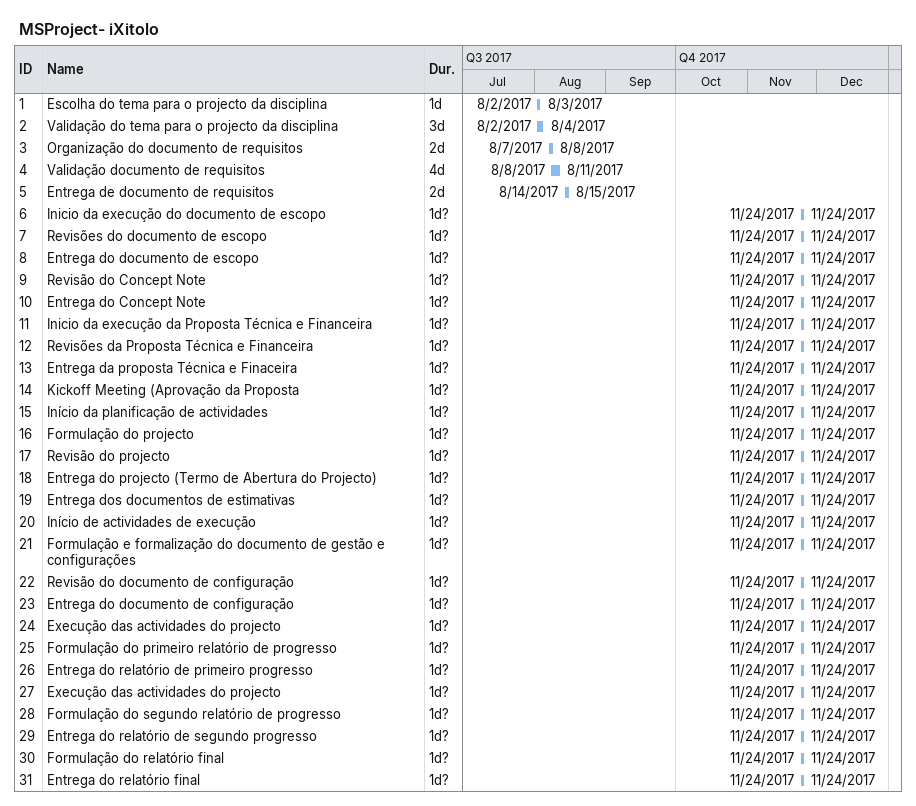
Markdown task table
MSProject- iXitolo

| ID | Task | Duration | Start | Finish |
|---|---|---|---|---|
| 1 | Escolha do tema para o projecto da disciplina | 1d | 2017-08-02 | 2017-08-03 |
| 2 | Validação do tema para o projecto da disciplina | 3d | 2017-08-02 | 2017-08-04 |
| 3 | Organização do documento de requisitos | 2d | 2017-08-07 | 2017-08-08 |
| 4 | Validação documento de requisitos | 4d | 2017-08-08 | 2017-08-11 |
| 5 | Entrega de documento de requisitos | 2d | 2017-08-14 | 2017-08-15 |
| 6 | Inicio da execução do documento de escopo | 1d? | 2017-11-24 | 2017-11-24 |
| 7 | Revisões do documento de escopo | 1d? | 2017-11-24 | 2017-11-24 |
| 8 | Entrega do documento de escopo | 1d? | 2017-11-24 | 2017-11-24 |
| 9 | Revisão do Concept Note | 1d? | 2017-11-24 | 2017-11-24 |
| 10 | Entrega do Concept Note | 1d? | 2017-11-24 | 2017-11-24 |
| 11 | Inicio da execução da Proposta Técnica e Financeira | 1d? | 2017-11-24 | 2017-11-24 |
| 12 | Revisões da Proposta Técnica e Financeira | 1d? | 2017-11-24 | 2017-11-24 |
| 13 | Entrega da proposta Técnica e Finaceira | 1d? | 2017-11-24 | 2017-11-24 |
| 14 | Kickoff Meeting (Aprovação da Proposta | 1d? | 2017-11-24 | 2017-11-24 |
| 15 | Início da planificação de actividades | 1d? | 2017-11-24 | 2017-11-24 |
| 16 | Formulação do projecto | 1d? | 2017-11-24 | 2017-11-24 |
| 17 | Revisão do projecto | 1d? | 2017-11-24 | 2017-11-24 |
| 18 | Entrega do projecto (Termo de Abertura do Projecto) | 1d? | 2017-11-24 | 2017-11-24 |
| 19 | Entrega dos documentos de estimativas | 1d? | 2017-11-24 | 2017-11-24 |
| 20 | Início de actividades de execução | 1d? | 2017-11-24 | 2017-11-24 |
| 21 | Formulação e formalização do documento de gestão e configurações | 1d? | 2017-11-24 | 2017-11-24 |
| 22 | Revisão do documento de configuração | 1d? | 2017-11-24 | 2017-11-24 |
| 23 | Entrega do documento de configuração | 1d? | 2017-11-24 | 2017-11-24 |
| 24 | Execução das actividades do projecto | 1d? | 2017-11-24 | 2017-11-24 |
| 25 | Formulação do primeiro relatório de progresso | 1d? | 2017-11-24 | 2017-11-24 |
| 26 | Entrega do relatório de primeiro progresso | 1d? | 2017-11-24 | 2017-11-24 |
| 27 | Execução das actividades do projecto | 1d? | 2017-11-24 | 2017-11-24 |
| 28 | Formulação do segundo relatório de progresso | 1d? | 2017-11-24 | 2017-11-24 |
| 29 | Entrega do relatório de segundo progresso | 1d? | 2017-11-24 | 2017-11-24 |
| 30 | Formulação do relatório final | 1d? | 2017-11-24 | 2017-11-24 |
| 31 | Entrega do relatório final | 1d? | 2017-11-24 | 2017-11-24 |
